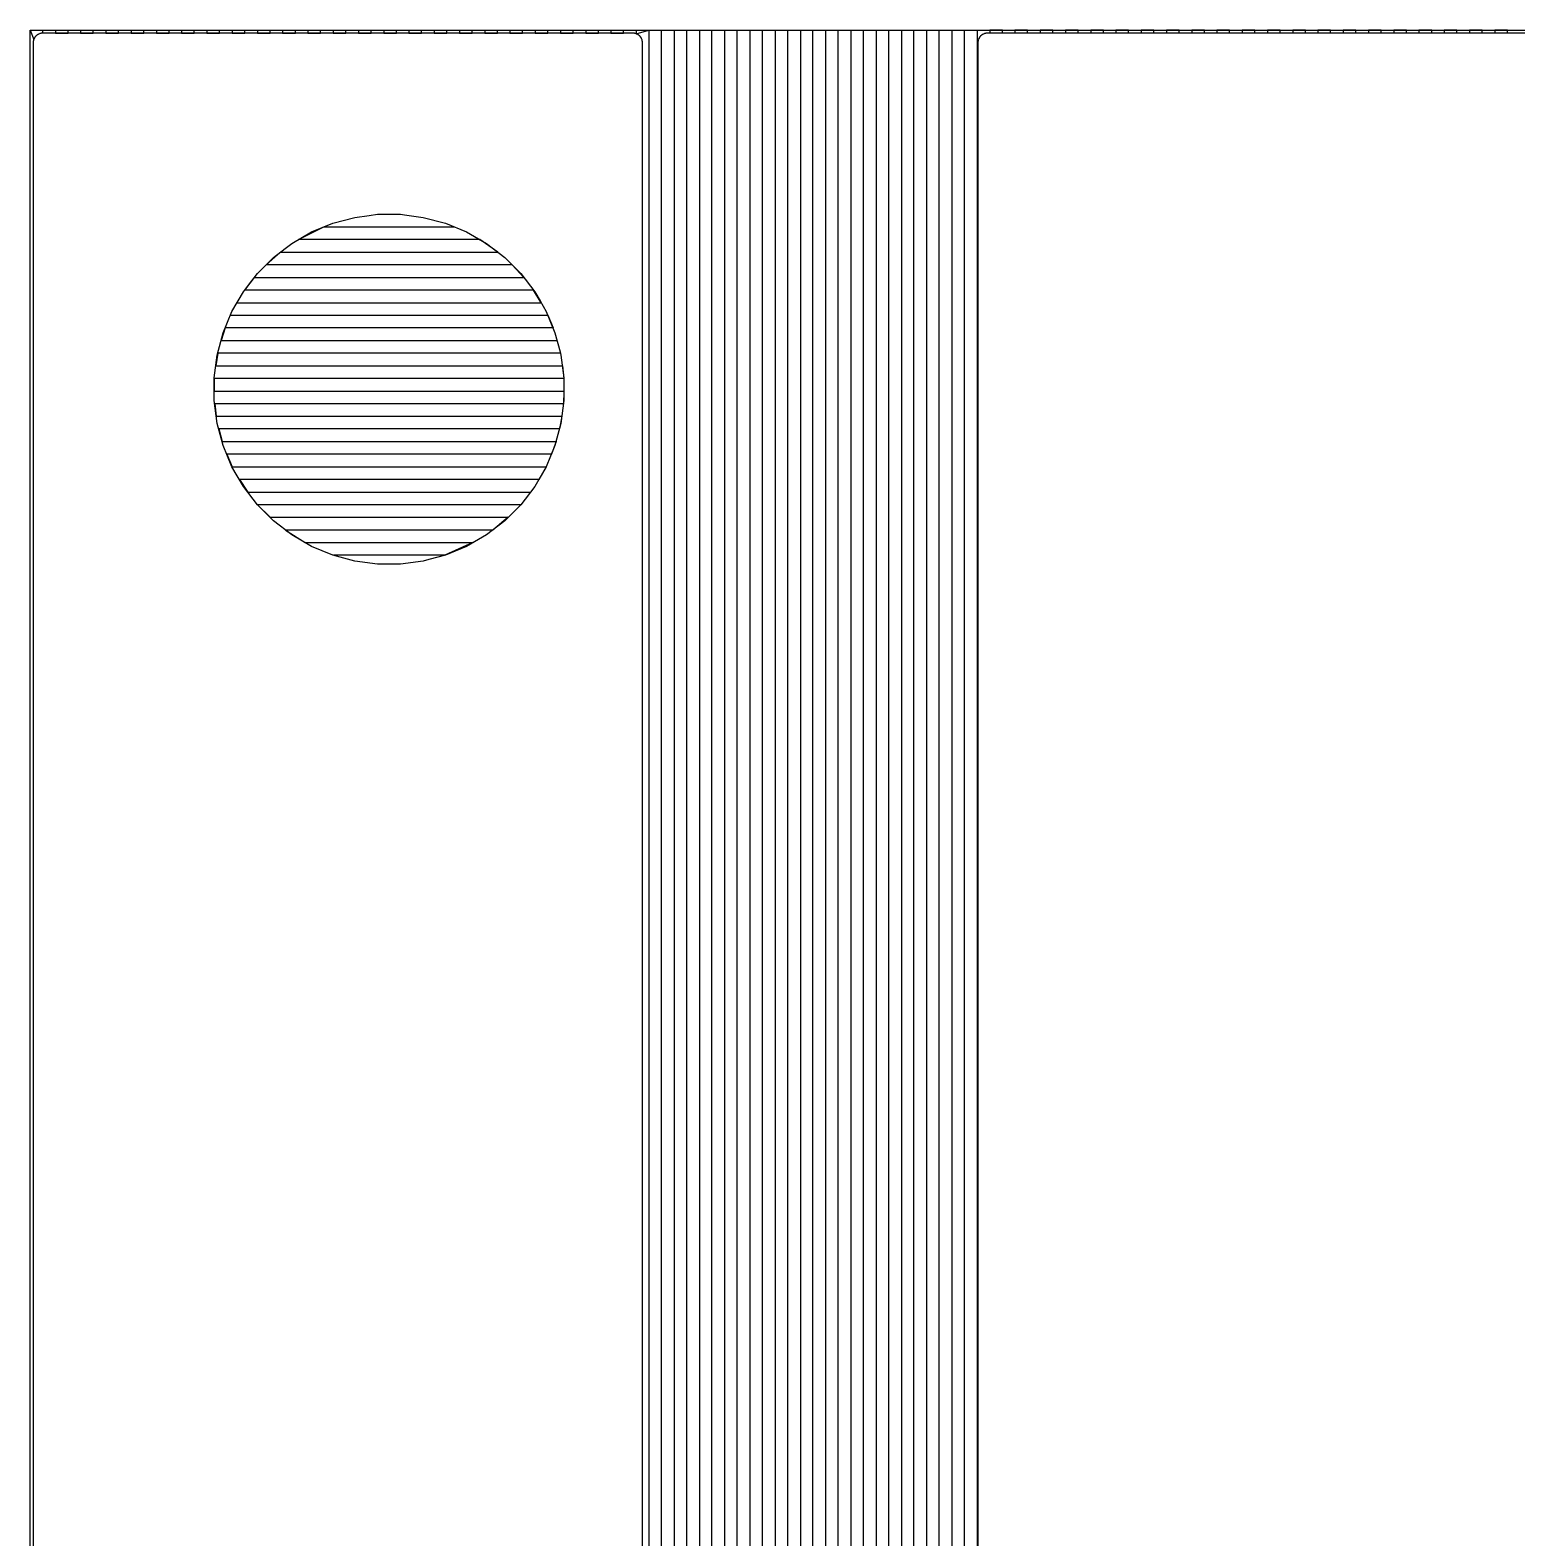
# Model space of a CAD drawing. Header units: metres. Extents: x 141.4 to 191.4, y -114.8 to -61.9.
# Drawn here: x 141.41 to 156.42, y -77.13 to -61.91 of the extents above; entities that cross this region are included whole.
import ezdxf

# ---------------------------------------------------------------- set-up
doc = ezdxf.new("R2010")
doc.units = ezdxf.units.M

msp = doc.modelspace()

# ---------------------------------------------------------------- linework, layer by layer
for points in [[(141.409, -61.907), (191.365, -61.907), (191.365, -114.81)], [(141.409, -114.81), (141.409, -61.907), (141.446, -62.001), (141.445, -62.003), (141.444, -62.005), (141.444, -62.007), (141.443, -62.009), (141.443, -62.011), (141.442, -62.013), (141.442, -62.015), (141.441, -62.017), (141.441, -62.019), (141.44, -62.022), (141.44, -62.024), (141.44, -62.026), (141.44, -62.028), (141.44, -62.03), (141.44, -62.032), (141.44, -62.034), (141.44, -82.792)], [(147.593, -82.773), (147.593, -62.034), (147.593, -62.032), (147.593, -62.03), (147.593, -62.028), (147.593, -62.026), (147.592, -62.024), (147.592, -62.022), (147.592, -62.019), (147.591, -62.017), (147.591, -62.015), (147.59, -62.013), (147.59, -62.011), (147.589, -62.009), (147.589, -62.007), (147.588, -62.005), (147.587, -62.003), (147.587, -62.001), (147.583, -61.993), (147.582, -61.991), (147.581, -61.99), (147.581, -61.988), (147.58, -61.986), (147.579, -61.984), (147.578, -61.982), (147.576, -61.98), (147.575, -61.979), (147.574, -61.977), (147.573, -61.975), (147.572, -61.974), (147.57, -61.972), (147.569, -61.97), (147.568, -61.969), (147.566, -61.967), (147.565, -61.966), (147.563, -61.964), (147.562, -61.963), (147.56, -61.962), (147.559, -61.96), (147.557, -61.959), (147.555, -61.958), (147.554, -61.956), (147.552, -61.955), (147.55, -61.954), (147.548, -61.953), (147.547, -61.952), (147.545, -61.951), (147.543, -61.95), (147.541, -61.949), (147.539, -61.948), (147.537, -61.947), (147.529, -61.944), (147.527, -61.943), (147.525, -61.942), (147.523, -61.942), (147.521, -61.941), (147.519, -61.941), (147.517, -61.94), (147.515, -61.94), (147.513, -61.939), (147.511, -61.939), (147.509, -61.938), (147.507, -61.938), (147.505, -61.938), (147.503, -61.938), (147.501, -61.938), (147.499, -61.938), (147.496, -61.938), (141.536, -61.938), (141.534, -61.938), (141.532, -61.938), (141.53, -61.938), (141.528, -61.938), (141.526, -61.938), (141.524, -61.938), (141.521, -61.939), (141.519, -61.939), (141.517, -61.94), (141.515, -61.94), (141.513, -61.941), (141.511, -61.941), (141.509, -61.942), (141.507, -61.942), (141.505, -61.943), (141.503, -61.944), (141.495, -61.947), (141.493, -61.948), (141.492, -61.949), (141.49, -61.95), (141.488, -61.951), (141.486, -61.952), (141.484, -61.953), (141.482, -61.954), (141.481, -61.955), (141.479, -61.956), (141.477, -61.958), (141.476, -61.959), (141.474, -61.96), (141.472, -61.962), (141.471, -61.963), (141.469, -61.964), (141.468, -61.966), (141.466, -61.967), (141.465, -61.969), (141.464, -61.97), (141.462, -61.972), (141.461, -61.974), (141.46, -61.975), (141.458, -61.977), (141.457, -61.979), (141.456, -61.98), (141.455, -61.982), (141.454, -61.984), (141.453, -61.986), (141.452, -61.988), (141.451, -61.99), (141.45, -61.991), (141.449, -61.993), (141.446, -62.001)], [(141.537, -61.938), (141.537, -61.907), (141.664, -61.907), (141.664, -61.938), (141.792, -61.938), (141.792, -61.907), (141.919, -61.907), (141.919, -61.938), (142.047, -61.938), (142.047, -61.907), (142.174, -61.907), (142.174, -61.938), (142.302, -61.938), (142.302, -61.907), (142.429, -61.907), (142.429, -61.938), (142.557, -61.938), (142.557, -61.907), (142.684, -61.907), (142.684, -61.938), (142.812, -61.938), (142.812, -61.907), (142.939, -61.907), (142.939, -61.938), (143.067, -61.938), (143.067, -61.907), (143.194, -61.907), (143.194, -61.938), (143.322, -61.938), (143.322, -61.907), (143.449, -61.907), (143.449, -61.938), (143.577, -61.938), (143.577, -61.907), (143.704, -61.907), (143.704, -61.938), (143.832, -61.938), (143.832, -61.907), (143.959, -61.907), (143.959, -61.938), (144.087, -61.938), (144.087, -61.907), (144.214, -61.907), (144.214, -61.938), (144.342, -61.938), (144.342, -61.907), (144.469, -61.907), (144.469, -61.938), (144.597, -61.938), (144.597, -61.907), (144.724, -61.907), (144.724, -61.938), (144.852, -61.938), (144.852, -61.907), (144.979, -61.907), (144.979, -61.938), (145.107, -61.938), (145.107, -61.907), (145.234, -61.907), (145.234, -61.938), (145.362, -61.938), (145.362, -61.907), (145.489, -61.907), (145.489, -61.938), (145.617, -61.938), (145.617, -61.907), (145.744, -61.907), (145.744, -61.938), (145.872, -61.938), (145.872, -61.907), (145.999, -61.907), (145.999, -61.938), (146.127, -61.938), (146.127, -61.907), (146.254, -61.907), (146.254, -61.938), (146.382, -61.938), (146.382, -61.907), (146.509, -61.907), (146.509, -61.938), (146.637, -61.938), (146.637, -61.907), (146.764, -61.907), (146.764, -61.938), (146.892, -61.938), (146.892, -61.907), (147.019, -61.907), (147.019, -61.938), (147.147, -61.938), (147.147, -61.907), (147.274, -61.907), (147.274, -61.938), (147.402, -61.938), (147.402, -61.907), (147.529, -61.907), (147.529, -61.944), (147.657, -61.907), (147.657, -98.908)], [(147.784, -98.908), (147.784, -61.907), (147.912, -61.907), (147.912, -98.908)], [(148.039, -98.908), (148.039, -61.907), (148.167, -61.907), (148.167, -98.908)], [(148.294, -98.908), (148.294, -61.907), (148.422, -61.907), (148.422, -98.908)], [(148.549, -98.908), (148.549, -61.907), (148.677, -61.907), (148.677, -98.908)], [(148.804, -98.908), (148.804, -61.907), (148.932, -61.907), (148.932, -98.908)], [(149.059, -98.908), (149.059, -61.907), (149.187, -61.907), (149.187, -98.908)], [(149.314, -98.908), (149.314, -61.907), (149.442, -61.907), (149.442, -98.908)], [(149.569, -98.908), (149.569, -61.907), (149.697, -61.907), (149.697, -98.908)], [(149.824, -98.908), (149.824, -61.907), (149.952, -61.907), (149.952, -98.908)], [(150.079, -98.908), (150.079, -61.907), (150.207, -61.907), (150.207, -98.908)], [(150.334, -98.908), (150.334, -61.907), (150.462, -61.907), (150.462, -98.908)], [(150.589, -98.908), (150.589, -61.907), (150.717, -61.907), (150.717, -98.908)], [(150.844, -98.908), (150.844, -61.907), (150.972, -61.907), (150.972, -98.908)], [(171.152, -61.938), (151.076, -61.938), (151.073, -61.938), (151.071, -61.938), (151.069, -61.938), (151.067, -61.938), (151.065, -61.938), (151.063, -61.938), (151.061, -61.939), (151.059, -61.939), (151.057, -61.94), (151.055, -61.94), (151.053, -61.941), (151.051, -61.941), (151.049, -61.942), (151.047, -61.942), (151.045, -61.943), (151.043, -61.944), (151.035, -61.947), (151.033, -61.948), (151.031, -61.949), (151.029, -61.95), (151.027, -61.951), (151.025, -61.952), (151.024, -61.953), (151.022, -61.954), (151.02, -61.955), (151.018, -61.956), (151.017, -61.958), (151.015, -61.959), (151.013, -61.96), (151.012, -61.962), (151.01, -61.963), (151.009, -61.964), (151.007, -61.966), (151.006, -61.967), (151.004, -61.969), (151.003, -61.97), (151.002, -61.972), (151, -61.974), (150.999, -61.975), (150.998, -61.977), (150.997, -61.979), (150.996, -61.98), (150.994, -61.982), (150.993, -61.984), (150.992, -61.986), (150.991, -61.988), (150.991, -61.99), (150.99, -61.991), (150.989, -61.993), (150.985, -62.001)], [(156.454, -61.938), (156.327, -61.938), (156.327, -61.907), (156.199, -61.907), (156.199, -61.938), (156.072, -61.938), (156.072, -61.907), (155.944, -61.907), (155.944, -61.938), (155.817, -61.938), (155.817, -61.907), (155.689, -61.907), (155.689, -61.938), (155.562, -61.938), (155.562, -61.907), (155.434, -61.907), (155.434, -61.938), (155.307, -61.938), (155.307, -61.907), (155.179, -61.907), (155.179, -61.938), (155.052, -61.938), (155.052, -61.907), (154.924, -61.907), (154.924, -61.938), (154.797, -61.938), (154.797, -61.907), (154.669, -61.907), (154.669, -61.938), (154.542, -61.938), (154.542, -61.907), (154.414, -61.907), (154.414, -61.938), (154.287, -61.938), (154.287, -61.907), (154.159, -61.907), (154.159, -61.938), (154.032, -61.938), (154.032, -61.907), (153.904, -61.907), (153.904, -61.938), (153.777, -61.938), (153.777, -61.907), (153.649, -61.907), (153.649, -61.938), (153.522, -61.938), (153.522, -61.907), (153.394, -61.907), (153.394, -61.938), (153.267, -61.938), (153.267, -61.907), (153.139, -61.907), (153.139, -61.938), (153.012, -61.938), (153.012, -61.907), (152.884, -61.907), (152.884, -61.938), (152.757, -61.938), (152.757, -61.907), (152.629, -61.907), (152.629, -61.938), (152.502, -61.938), (152.502, -61.907), (152.374, -61.907), (152.374, -61.938), (152.247, -61.938), (152.247, -61.907), (152.119, -61.907), (152.119, -61.938), (151.992, -61.938), (151.992, -61.907), (151.864, -61.907), (151.864, -61.938), (151.737, -61.938), (151.737, -61.907), (151.609, -61.907), (151.609, -61.938), (151.482, -61.938), (151.482, -61.907), (151.354, -61.907), (151.354, -61.938), (151.227, -61.938), (151.227, -61.907), (151.099, -61.907), (151.099, -61.938)], [(150.985, -62.001), (150.985, -62.003), (150.984, -62.005), (150.983, -62.007), (150.983, -62.009), (150.982, -62.011), (150.982, -62.013), (150.981, -62.015), (150.981, -62.017), (150.98, -62.019), (150.98, -62.022), (150.98, -62.024), (150.979, -62.026), (150.979, -62.028), (150.979, -62.03), (150.979, -62.032), (150.979, -62.034), (150.979, -96.695)], [(146.765, -65.169), (143.303, -65.169), (143.284, -65.296), (146.784, -65.296), (146.8, -65.424), (143.268, -65.424), (143.268, -65.416), (143.299, -65.187), (143.359, -64.963), (143.447, -64.749), (143.563, -64.549), (143.615, -64.481), (143.704, -64.365), (143.867, -64.202), (143.983, -64.113), (144.051, -64.061), (144.251, -63.945), (144.465, -63.857), (144.689, -63.797), (144.831, -63.778), (144.918, -63.766), (145.15, -63.766), (145.191, -63.772), (145.379, -63.797), (145.603, -63.857), (145.817, -63.945), (146.017, -64.061), (146.201, -64.202), (146.364, -64.365), (146.505, -64.549), (146.558, -64.64), (146.621, -64.749), (146.709, -64.963), (146.76, -65.154), (146.769, -65.187), (146.8, -65.416), (146.8, -65.648), (146.769, -65.877), (146.709, -66.101), (146.621, -66.315), (146.505, -66.515), (146.364, -66.699), (146.201, -66.862), (146.017, -67.003), (145.817, -67.119), (145.603, -67.207), (145.435, -67.252), (145.379, -67.267), (145.15, -67.298), (144.918, -67.298), (144.689, -67.267), (144.465, -67.207), (144.251, -67.119), (144.051, -67.003), (143.867, -66.862), (143.704, -66.699), (143.563, -66.515), (143.447, -66.315), (143.359, -66.101), (143.299, -65.877), (143.268, -65.648), (143.268, -65.416), (143.268, -65.551), (146.8, -65.551), (146.795, -65.679), (143.273, -65.679), (143.289, -65.806), (146.779, -65.806), (146.754, -65.934), (143.314, -65.934), (143.348, -66.061), (146.72, -66.061), (146.673, -66.189), (143.395, -66.189), (143.448, -66.316), (146.62, -66.316), (146.546, -66.444), (143.522, -66.444), (143.606, -66.571), (146.462, -66.571), (146.364, -66.699), (143.704, -66.699), (143.832, -66.826), (146.236, -66.826), (146.081, -66.954), (143.987, -66.954), (144.187, -67.081), (145.881, -67.081), (145.597, -67.209), (144.471, -67.209)], [(143.499, -64.659), (146.569, -64.659), (146.492, -64.531), (143.576, -64.531), (143.674, -64.404), (146.394, -64.404), (146.275, -64.276), (143.793, -64.276), (143.936, -64.149), (146.132, -64.149), (145.949, -64.021), (144.119, -64.021), (144.375, -63.894), (145.693, -63.894)], [(143.432, -64.786), (146.636, -64.786), (146.689, -64.914), (143.379, -64.914), (143.338, -65.041), (146.73, -65.041)]]:
    msp.add_lwpolyline(points)

doc.saveas('drawing.dxf')
